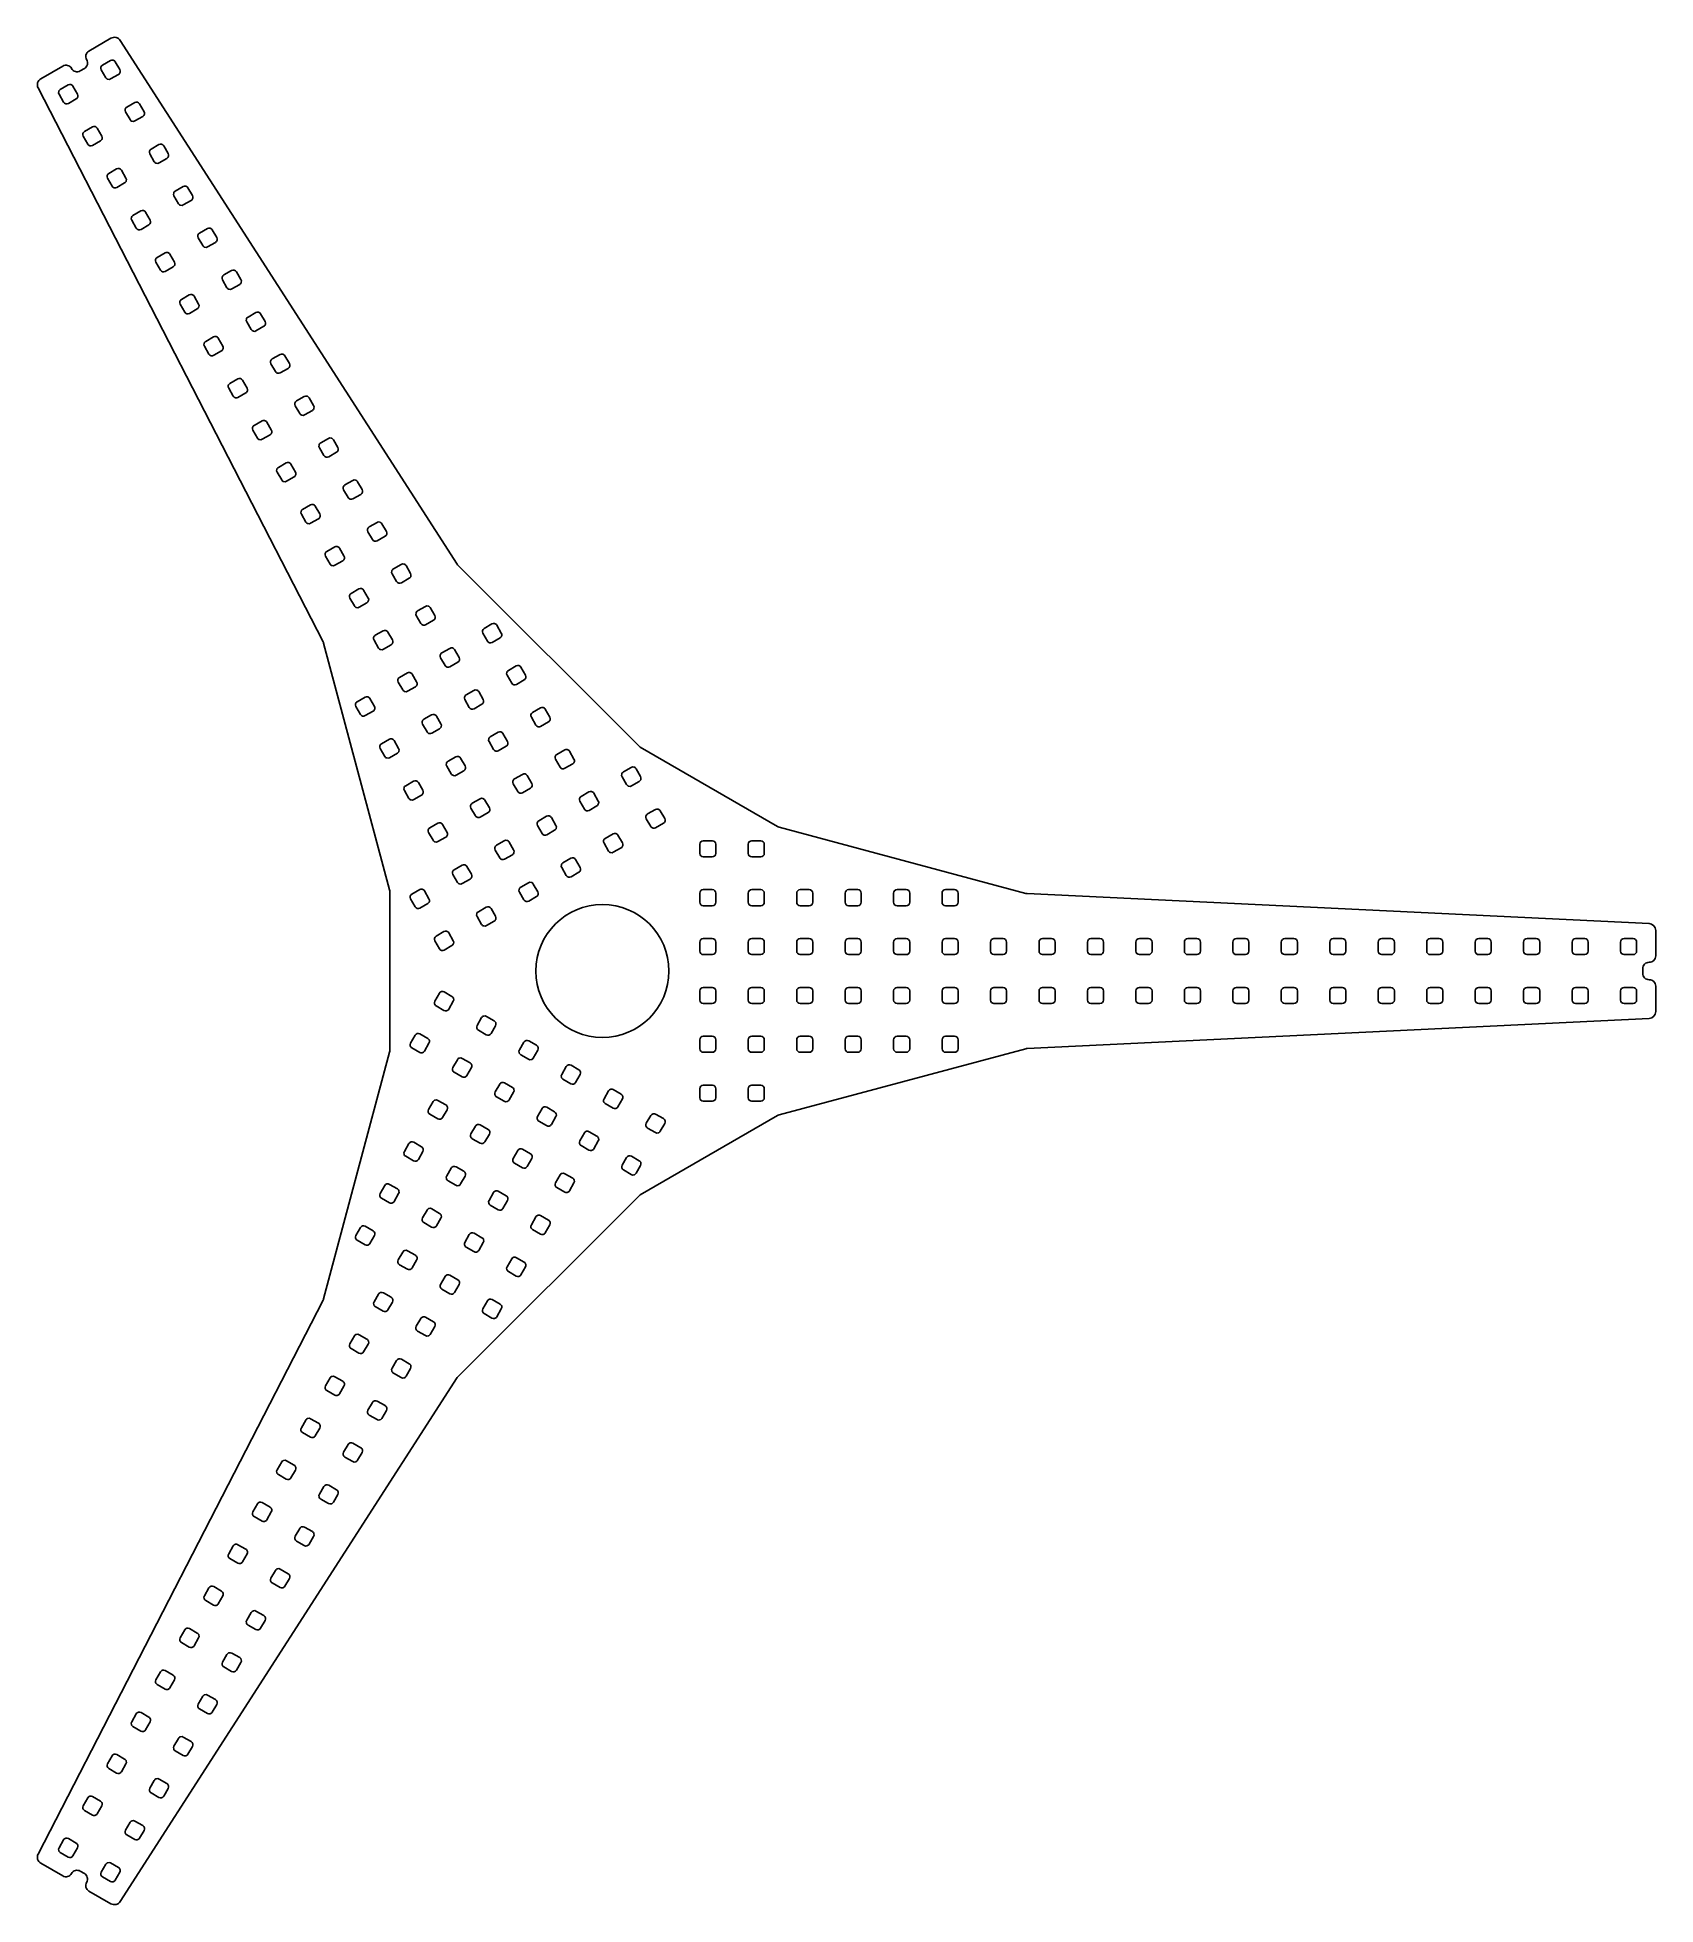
# Model space of a CAD drawing. Header units: inches. Extents: x 0.1 to 18.3, y 0.1 to 21.1.
import ezdxf

# ---------------------------------------------------------------- set-up
doc = ezdxf.new("R2010")
doc.units = ezdxf.units.IN

msp = doc.modelspace()

# ---------------------------------------------------------------- linework, layer by layer
for points in [[(4.807, 6.012, -0.053624), (4.817, 6.025), (6.855, 8.06, -0.065378), (6.872, 8.073), (8.421, 8.967, -0.065378), (8.44, 8.975), (11.222, 9.722, -0.053624), (11.238, 9.725), (18.255, 10.063, 0.400175), (18.33, 10.142), (18.33, 10.429, 0.414214), (18.258, 10.5), (18.256, 10.5, -0.414214), (18.184, 10.571), (18.184, 10.625, -0.414214), (18.256, 10.697), (18.258, 10.697, 0.414214), (18.33, 10.768), (18.33, 11.055, 0.400175), (18.255, 11.133), (11.238, 11.472, -0.053624), (11.222, 11.474), (8.44, 12.222, -0.065378), (8.421, 12.229), (6.872, 13.124, -0.065378), (6.855, 13.136), (4.817, 15.172, -0.053624), (4.807, 15.185), (1.006, 21.092, 0.400175), (0.9, 21.118), (0.652, 20.974, 0.414214), (0.626, 20.877), (0.627, 20.875, -0.414214), (0.601, 20.777), (0.554, 20.75, -0.414214), (0.456, 20.776), (0.455, 20.779, 0.414214), (0.358, 20.805), (0.109, 20.661, 0.400175), (0.079, 20.557), (3.294, 14.311, -0.053624), (3.3, 14.296), (4.044, 11.513, -0.065378), (4.046, 11.493), (4.046, 9.704, -0.065378), (4.044, 9.683), (3.3, 6.901, -0.053624), (3.294, 6.885), (0.079, 0.639, 0.400175), (0.109, 0.535), (0.358, 0.392, 0.414214), (0.455, 0.418), (0.456, 0.42, -0.414214), (0.554, 0.446), (0.601, 0.419, -0.414214), (0.627, 0.322), (0.626, 0.319, 0.414214), (0.652, 0.222), (0.9, 0.079, 0.400175), (1.006, 0.104)], [(0.986, 20.71, 0.414214), (1, 20.764), (0.949, 20.852, 0.414214), (0.895, 20.867), (0.806, 20.816, 0.414214), (0.792, 20.762), (0.843, 20.673, 0.414214), (0.897, 20.659)], [(0.508, 20.434, 0.414214), (0.523, 20.488), (0.472, 20.577, 0.414214), (0.418, 20.591), (0.329, 20.54, 0.414214), (0.315, 20.486), (0.366, 20.398, 0.414214), (0.42, 20.383)], [(1.259, 20.236, 0.414214), (1.274, 20.29), (1.222, 20.379, 0.414214), (1.169, 20.393), (1.08, 20.342, 0.414214), (1.065, 20.288), (1.117, 20.2, 0.414214), (1.17, 20.185)], [(0.782, 19.961, 0.414214), (0.796, 20.015), (0.745, 20.103, 0.414214), (0.691, 20.118), (0.603, 20.066, 0.414214), (0.588, 20.013), (0.639, 19.924, 0.414214), (0.693, 19.91)], [(1.532, 19.763, 0.414214), (1.547, 19.817), (1.496, 19.905, 0.414214), (1.442, 19.92), (1.353, 19.868, 0.414214), (1.339, 19.815), (1.39, 19.726, 0.414214), (1.444, 19.712)], [(1.055, 19.487, 0.414214), (1.07, 19.541), (1.018, 19.63, 0.414214), (0.965, 19.644), (0.876, 19.593, 0.414214), (0.862, 19.539), (0.913, 19.45, 0.414214), (0.967, 19.436)], [(1.806, 19.289, 0.414214), (1.82, 19.343), (1.769, 19.432, 0.414214), (1.715, 19.446), (1.627, 19.395, 0.414214), (1.612, 19.341), (1.663, 19.252, 0.414214), (1.717, 19.238)], [(1.329, 19.014, 0.414214), (1.343, 19.067), (1.292, 19.156, 0.414214), (1.238, 19.17), (1.149, 19.119, 0.414214), (1.135, 19.066), (1.186, 18.977, 0.414214), (1.24, 18.962)], [(2.079, 18.816, 0.414214), (2.094, 18.869), (2.043, 18.958, 0.414214), (1.989, 18.973), (1.9, 18.921, 0.414214), (1.886, 18.868), (1.937, 18.779, 0.414214), (1.991, 18.764)], [(1.602, 18.54, 0.414214), (1.616, 18.594), (1.565, 18.683, 0.414214), (1.511, 18.697), (1.423, 18.646, 0.414214), (1.408, 18.592), (1.46, 18.503, 0.414214), (1.513, 18.489)], [(2.353, 18.342, 0.414214), (2.367, 18.396), (2.316, 18.485, 0.414214), (2.262, 18.499), (2.174, 18.448, 0.414214), (2.159, 18.394), (2.21, 18.305, 0.414214), (2.264, 18.291)], [(1.875, 18.067, 0.414214), (1.89, 18.12), (1.839, 18.209, 0.414214), (1.785, 18.223), (1.696, 18.172, 0.414214), (1.682, 18.118), (1.733, 18.03, 0.414214), (1.787, 18.015)], [(2.626, 17.869, 0.414214), (2.641, 17.922), (2.589, 18.011, 0.414214), (2.536, 18.025), (2.447, 17.974, 0.414214), (2.433, 17.92), (2.484, 17.832, 0.414214), (2.537, 17.817)], [(2.149, 17.593, 0.414214), (2.163, 17.647), (2.112, 17.735, 0.414214), (2.058, 17.75), (1.97, 17.699, 0.414214), (1.955, 17.645), (2.006, 17.556, 0.414214), (2.06, 17.542)], [(2.9, 17.395, 0.414214), (2.914, 17.449), (2.863, 17.537, 0.414214), (2.809, 17.552), (2.72, 17.501, 0.414214), (2.706, 17.447), (2.757, 17.358, 0.414214), (2.811, 17.344)], [(2.422, 17.119, 0.414214), (2.437, 17.173), (2.385, 17.262, 0.414214), (2.332, 17.276), (2.243, 17.225, 0.414214), (2.229, 17.171), (2.28, 17.083, 0.414214), (2.334, 17.068)], [(3.173, 16.921, 0.414214), (3.187, 16.975), (3.136, 17.064, 0.414214), (3.082, 17.078), (2.994, 17.027, 0.414214), (2.979, 16.973), (3.03, 16.885, 0.414214), (3.084, 16.87)], [(2.696, 16.646, 0.414214), (2.71, 16.7), (2.659, 16.788, 0.414214), (2.605, 16.803), (2.516, 16.752, 0.414214), (2.502, 16.698), (2.553, 16.609, 0.414214), (2.607, 16.595)], [(3.446, 16.448, 0.414214), (3.461, 16.502), (3.41, 16.59, 0.414214), (3.356, 16.605), (3.267, 16.554, 0.414214), (3.253, 16.5), (3.304, 16.411, 0.414214), (3.358, 16.397)], [(2.969, 16.172, 0.414214), (2.983, 16.226), (2.932, 16.315, 0.414214), (2.878, 16.329), (2.79, 16.278, 0.414214), (2.775, 16.224), (2.827, 16.136, 0.414214), (2.88, 16.121)], [(3.72, 15.974, 0.414214), (3.734, 16.028), (3.683, 16.117, 0.414214), (3.629, 16.131), (3.541, 16.08, 0.414214), (3.526, 16.026), (3.577, 15.938, 0.414214), (3.631, 15.923)], [(3.242, 15.699, 0.414214), (3.257, 15.753), (3.206, 15.841, 0.414214), (3.152, 15.856), (3.063, 15.804, 0.414214), (3.049, 15.751), (3.1, 15.662, 0.414214), (3.154, 15.648)], [(3.993, 15.501, 0.414214), (4.008, 15.555), (3.956, 15.643, 0.414214), (3.903, 15.658), (3.814, 15.606, 0.414214), (3.8, 15.553), (3.851, 15.464, 0.414214), (3.904, 15.45)], [(3.516, 15.225, 0.414214), (3.53, 15.279), (3.479, 15.368, 0.414214), (3.425, 15.382), (3.337, 15.331, 0.414214), (3.322, 15.277), (3.373, 15.188, 0.414214), (3.427, 15.174)], [(4.267, 15.027, 0.414214), (4.281, 15.081), (4.23, 15.17, 0.414214), (4.176, 15.184), (4.087, 15.133, 0.414214), (4.073, 15.079), (4.124, 14.991, 0.414214), (4.178, 14.976)], [(3.789, 14.752, 0.414214), (3.804, 14.805), (3.752, 14.894, 0.414214), (3.699, 14.909), (3.61, 14.857, 0.414214), (3.596, 14.804), (3.647, 14.715, 0.414214), (3.701, 14.701)], [(4.54, 14.554, 0.414214), (4.554, 14.608), (4.503, 14.696, 0.414214), (4.449, 14.711), (4.361, 14.659, 0.414214), (4.346, 14.606), (4.398, 14.517, 0.414214), (4.451, 14.503)], [(4.063, 14.278, 0.414214), (4.077, 14.332), (4.026, 14.421, 0.414214), (3.972, 14.435), (3.883, 14.384, 0.414214), (3.869, 14.33), (3.92, 14.241, 0.414214), (3.974, 14.227)], [(5.291, 14.356, 0.414214), (5.305, 14.41), (5.254, 14.498, 0.414214), (5.2, 14.513), (5.111, 14.461, 0.414214), (5.097, 14.408), (5.148, 14.319, 0.414214), (5.202, 14.305)], [(4.813, 14.08, 0.414214), (4.828, 14.134), (4.777, 14.223, 0.414214), (4.723, 14.237), (4.634, 14.186, 0.414214), (4.62, 14.132), (4.671, 14.043, 0.414214), (4.725, 14.029)], [(4.336, 13.805, 0.414214), (4.35, 13.858), (4.299, 13.947, 0.414214), (4.245, 13.961), (4.157, 13.91, 0.414214), (4.142, 13.856), (4.194, 13.768, 0.414214), (4.247, 13.753)], [(5.564, 13.882, 0.414214), (5.578, 13.936), (5.527, 14.025, 0.414214), (5.474, 14.039), (5.385, 13.988, 0.414214), (5.37, 13.934), (5.422, 13.845, 0.414214), (5.475, 13.831)], [(3.859, 13.529, 0.414214), (3.873, 13.583), (3.822, 13.671, 0.414214), (3.768, 13.686), (3.679, 13.635, 0.414214), (3.665, 13.581), (3.716, 13.492, 0.414214), (3.77, 13.478)], [(5.087, 13.607, 0.414214), (5.101, 13.66), (5.05, 13.749, 0.414214), (4.996, 13.763), (4.908, 13.712, 0.414214), (4.893, 13.659), (4.944, 13.57, 0.414214), (4.998, 13.555)], [(4.609, 13.331, 0.414214), (4.624, 13.385), (4.573, 13.473, 0.414214), (4.519, 13.488), (4.43, 13.437, 0.414214), (4.416, 13.383), (4.467, 13.294, 0.414214), (4.521, 13.28)], [(5.837, 13.409, 0.414214), (5.852, 13.462), (5.801, 13.551, 0.414214), (5.747, 13.566), (5.658, 13.514, 0.414214), (5.644, 13.461), (5.695, 13.372, 0.414214), (5.749, 13.357)], [(5.36, 13.133, 0.414214), (5.375, 13.187), (5.323, 13.276, 0.414214), (5.27, 13.29), (5.181, 13.239, 0.414214), (5.167, 13.185), (5.218, 13.096, 0.414214), (5.271, 13.082)], [(4.132, 13.055, 0.414214), (4.146, 13.109), (4.095, 13.198, 0.414214), (4.042, 13.212), (3.953, 13.161, 0.414214), (3.938, 13.107), (3.99, 13.019, 0.414214), (4.043, 13.004)], [(6.111, 12.935, 0.414214), (6.125, 12.989), (6.074, 13.078, 0.414214), (6.02, 13.092), (5.932, 13.041, 0.414214), (5.917, 12.987), (5.968, 12.898, 0.414214), (6.022, 12.884)], [(4.883, 12.857, 0.414214), (4.897, 12.911), (4.846, 13, 0.414214), (4.792, 13.014), (4.704, 12.963, 0.414214), (4.689, 12.909), (4.74, 12.821, 0.414214), (4.794, 12.806)], [(6.862, 12.737, 0.414214), (6.876, 12.791), (6.825, 12.88, 0.414214), (6.771, 12.894), (6.682, 12.843, 0.414214), (6.668, 12.789), (6.719, 12.7, 0.414214), (6.773, 12.686)], [(4.405, 12.582, 0.414214), (4.42, 12.636), (4.369, 12.724, 0.414214), (4.315, 12.739), (4.226, 12.688, 0.414214), (4.212, 12.634), (4.263, 12.545, 0.414214), (4.317, 12.531)], [(5.634, 12.66, 0.414214), (5.648, 12.713), (5.597, 12.802, 0.414214), (5.543, 12.816), (5.454, 12.765, 0.414214), (5.44, 12.711), (5.491, 12.623, 0.414214), (5.545, 12.608)], [(5.156, 12.384, 0.414214), (5.171, 12.438), (5.119, 12.526, 0.414214), (5.066, 12.541), (4.977, 12.49, 0.414214), (4.963, 12.436), (5.014, 12.347, 0.414214), (5.068, 12.333)], [(6.384, 12.462, 0.414214), (6.399, 12.515), (6.348, 12.604, 0.414214), (6.294, 12.618), (6.205, 12.567, 0.414214), (6.191, 12.513), (6.242, 12.425, 0.414214), (6.296, 12.41)], [(7.135, 12.264, 0.414214), (7.149, 12.317), (7.098, 12.406, 0.414214), (7.044, 12.42), (6.956, 12.369, 0.414214), (6.941, 12.316), (6.993, 12.227, 0.414214), (7.046, 12.212)], [(4.679, 12.108, 0.414214), (4.693, 12.162), (4.642, 12.251, 0.414214), (4.588, 12.265), (4.5, 12.214, 0.414214), (4.485, 12.16), (4.536, 12.072, 0.414214), (4.59, 12.057)], [(5.907, 12.186, 0.414214), (5.921, 12.24), (5.87, 12.328, 0.414214), (5.816, 12.343), (5.728, 12.292, 0.414214), (5.713, 12.238), (5.765, 12.149, 0.414214), (5.818, 12.135)], [(5.43, 11.91, 0.414214), (5.444, 11.964), (5.393, 12.053, 0.414214), (5.339, 12.067), (5.25, 12.016, 0.414214), (5.236, 11.962), (5.287, 11.874, 0.414214), (5.341, 11.859)], [(6.658, 11.988, 0.414214), (6.672, 12.042), (6.621, 12.13, 0.414214), (6.567, 12.145), (6.478, 12.094, 0.414214), (6.464, 12.04), (6.515, 11.951, 0.414214), (6.569, 11.937)], [(7.544, 11.925, 0.414214), (7.584, 11.886), (7.686, 11.886, 0.414214), (7.725, 11.925), (7.725, 12.027, 0.414214), (7.686, 12.067), (7.584, 12.067, 0.414214), (7.544, 12.027)], [(8.091, 11.925, 0.414214), (8.13, 11.886), (8.233, 11.886, 0.414214), (8.272, 11.925), (8.272, 12.027, 0.414214), (8.233, 12.067), (8.13, 12.067, 0.414214), (8.091, 12.027)], [(4.952, 11.635, 0.414214), (4.967, 11.689), (4.916, 11.777, 0.414214), (4.862, 11.792), (4.773, 11.74, 0.414214), (4.759, 11.687), (4.81, 11.598, 0.414214), (4.864, 11.584)], [(6.18, 11.712, 0.414214), (6.195, 11.766), (6.144, 11.855, 0.414214), (6.09, 11.869), (6.001, 11.818, 0.414214), (5.987, 11.764), (6.038, 11.676, 0.414214), (6.092, 11.661)], [(5.703, 11.437, 0.414214), (5.717, 11.491), (5.666, 11.579, 0.414214), (5.612, 11.594), (5.524, 11.543, 0.414214), (5.509, 11.489), (5.561, 11.4, 0.414214), (5.614, 11.386)], [(4.475, 11.359, 0.414214), (4.489, 11.413), (4.438, 11.502, 0.414214), (4.384, 11.516), (4.296, 11.465, 0.414214), (4.281, 11.411), (4.333, 11.322, 0.414214), (4.386, 11.308)], [(7.544, 11.374, 0.414214), (7.584, 11.334), (7.686, 11.334, 0.414214), (7.725, 11.374), (7.725, 11.476, 0.414214), (7.686, 11.516), (7.584, 11.516, 0.414214), (7.544, 11.476)], [(8.091, 11.374, 0.414214), (8.13, 11.334), (8.233, 11.334, 0.414214), (8.272, 11.374), (8.272, 11.476, 0.414214), (8.233, 11.516), (8.13, 11.516, 0.414214), (8.091, 11.476)], [(8.638, 11.374, 0.414214), (8.677, 11.334), (8.78, 11.334, 0.414214), (8.819, 11.374), (8.819, 11.476, 0.414214), (8.78, 11.516), (8.677, 11.516, 0.414214), (8.638, 11.476)], [(9.185, 11.374, 0.414214), (9.224, 11.334), (9.326, 11.334, 0.414214), (9.366, 11.374), (9.366, 11.476, 0.414214), (9.326, 11.516), (9.224, 11.516, 0.414214), (9.185, 11.476)], [(9.732, 11.374, 0.414214), (9.771, 11.334), (9.873, 11.334, 0.414214), (9.913, 11.374), (9.913, 11.476, 0.414214), (9.873, 11.516), (9.771, 11.516, 0.414214), (9.732, 11.476)], [(10.278, 11.374, 0.414214), (10.318, 11.334), (10.42, 11.334, 0.414214), (10.459, 11.374), (10.459, 11.476, 0.414214), (10.42, 11.516), (10.318, 11.516, 0.414214), (10.278, 11.476)], [(5.226, 11.161, 0.414214), (5.24, 11.215), (5.189, 11.304, 0.414214), (5.135, 11.318), (5.046, 11.267, 0.414214), (5.032, 11.213), (5.083, 11.124, 0.414214), (5.137, 11.11)], [(4.748, 10.886, 0.414214), (4.763, 10.939), (4.712, 11.028, 0.414214), (4.658, 11.043), (4.569, 10.991, 0.414214), (4.555, 10.938), (4.606, 10.849, 0.414214), (4.66, 10.834)], [(7.544, 10.823, 0.414214), (7.584, 10.783), (7.686, 10.783, 0.414214), (7.725, 10.823), (7.725, 10.925, 0.414214), (7.686, 10.964), (7.584, 10.964, 0.414214), (7.544, 10.925)], [(8.091, 10.823, 0.414214), (8.13, 10.783), (8.233, 10.783, 0.414214), (8.272, 10.823), (8.272, 10.925, 0.414214), (8.233, 10.964), (8.13, 10.964, 0.414214), (8.091, 10.925)], [(8.638, 10.823, 0.414214), (8.677, 10.783), (8.78, 10.783, 0.414214), (8.819, 10.823), (8.819, 10.925, 0.414214), (8.78, 10.964), (8.677, 10.964, 0.414214), (8.638, 10.925)], [(9.185, 10.823, 0.414214), (9.224, 10.783), (9.326, 10.783, 0.414214), (9.366, 10.823), (9.366, 10.925, 0.414214), (9.326, 10.964), (9.224, 10.964, 0.414214), (9.185, 10.925)], [(9.732, 10.823, 0.414214), (9.771, 10.783), (9.873, 10.783, 0.414214), (9.913, 10.823), (9.913, 10.925, 0.414214), (9.873, 10.964), (9.771, 10.964, 0.414214), (9.732, 10.925)], [(10.278, 10.823, 0.414214), (10.318, 10.783), (10.42, 10.783, 0.414214), (10.459, 10.823), (10.459, 10.925, 0.414214), (10.42, 10.964), (10.318, 10.964, 0.414214), (10.278, 10.925)], [(10.825, 10.823, 0.414214), (10.864, 10.783), (10.967, 10.783, 0.414214), (11.006, 10.823), (11.006, 10.925, 0.414214), (10.967, 10.964), (10.864, 10.964, 0.414214), (10.825, 10.925)], [(11.372, 10.823, 0.414214), (11.411, 10.783), (11.514, 10.783, 0.414214), (11.553, 10.823), (11.553, 10.925, 0.414214), (11.514, 10.964), (11.411, 10.964, 0.414214), (11.372, 10.925)], [(11.919, 10.823, 0.414214), (11.958, 10.783), (12.06, 10.783, 0.414214), (12.1, 10.823), (12.1, 10.925, 0.414214), (12.06, 10.964), (11.958, 10.964, 0.414214), (11.919, 10.925)], [(12.466, 10.823, 0.414214), (12.505, 10.783), (12.607, 10.783, 0.414214), (12.647, 10.823), (12.647, 10.925, 0.414214), (12.607, 10.964), (12.505, 10.964, 0.414214), (12.466, 10.925)], [(13.012, 10.823, 0.414214), (13.052, 10.783), (13.154, 10.783, 0.414214), (13.193, 10.823), (13.193, 10.925, 0.414214), (13.154, 10.964), (13.052, 10.964, 0.414214), (13.012, 10.925)], [(13.559, 10.823, 0.414214), (13.599, 10.783), (13.701, 10.783, 0.414214), (13.74, 10.823), (13.74, 10.925, 0.414214), (13.701, 10.964), (13.599, 10.964, 0.414214), (13.559, 10.925)], [(14.106, 10.823, 0.414214), (14.145, 10.783), (14.248, 10.783, 0.414214), (14.287, 10.823), (14.287, 10.925, 0.414214), (14.248, 10.964), (14.145, 10.964, 0.414214), (14.106, 10.925)], [(14.653, 10.823, 0.414214), (14.692, 10.783), (14.794, 10.783, 0.414214), (14.834, 10.823), (14.834, 10.925, 0.414214), (14.794, 10.964), (14.692, 10.964, 0.414214), (14.653, 10.925)], [(15.2, 10.823, 0.414214), (15.239, 10.783), (15.341, 10.783, 0.414214), (15.381, 10.823), (15.381, 10.925, 0.414214), (15.341, 10.964), (15.239, 10.964, 0.414214), (15.2, 10.925)], [(15.746, 10.823, 0.414214), (15.786, 10.783), (15.888, 10.783, 0.414214), (15.927, 10.823), (15.927, 10.925, 0.414214), (15.888, 10.964), (15.786, 10.964, 0.414214), (15.746, 10.925)], [(16.293, 10.823, 0.414214), (16.333, 10.783), (16.435, 10.783, 0.414214), (16.474, 10.823), (16.474, 10.925, 0.414214), (16.435, 10.964), (16.333, 10.964, 0.414214), (16.293, 10.925)], [(16.84, 10.823, 0.414214), (16.879, 10.783), (16.982, 10.783, 0.414214), (17.021, 10.823), (17.021, 10.925, 0.414214), (16.982, 10.964), (16.879, 10.964, 0.414214), (16.84, 10.925)], [(17.387, 10.823, 0.414214), (17.426, 10.783), (17.529, 10.783, 0.414214), (17.568, 10.823), (17.568, 10.925, 0.414214), (17.529, 10.964), (17.426, 10.964, 0.414214), (17.387, 10.925)], [(17.934, 10.823, 0.414214), (17.973, 10.783), (18.075, 10.783, 0.414214), (18.115, 10.823), (18.115, 10.925, 0.414214), (18.075, 10.964), (17.973, 10.964, 0.414214), (17.934, 10.925)], [(4.66, 10.362, 0.414214), (4.606, 10.348), (4.555, 10.259, 0.414214), (4.569, 10.205), (4.658, 10.154, 0.414214), (4.712, 10.168), (4.763, 10.257, 0.414214), (4.748, 10.311)], [(7.544, 10.271, 0.414214), (7.584, 10.232), (7.686, 10.232, 0.414214), (7.725, 10.271), (7.725, 10.374, 0.414214), (7.686, 10.413), (7.584, 10.413, 0.414214), (7.544, 10.374)], [(8.091, 10.271, 0.414214), (8.13, 10.232), (8.233, 10.232, 0.414214), (8.272, 10.271), (8.272, 10.374, 0.414214), (8.233, 10.413), (8.13, 10.413, 0.414214), (8.091, 10.374)], [(8.638, 10.271, 0.414214), (8.677, 10.232), (8.78, 10.232, 0.414214), (8.819, 10.271), (8.819, 10.374, 0.414214), (8.78, 10.413), (8.677, 10.413, 0.414214), (8.638, 10.374)], [(9.185, 10.271, 0.414214), (9.224, 10.232), (9.326, 10.232, 0.414214), (9.366, 10.271), (9.366, 10.374, 0.414214), (9.326, 10.413), (9.224, 10.413, 0.414214), (9.185, 10.374)], [(9.732, 10.271, 0.414214), (9.771, 10.232), (9.873, 10.232, 0.414214), (9.913, 10.271), (9.913, 10.374, 0.414214), (9.873, 10.413), (9.771, 10.413, 0.414214), (9.732, 10.374)], [(10.278, 10.271, 0.414214), (10.318, 10.232), (10.42, 10.232, 0.414214), (10.459, 10.271), (10.459, 10.374, 0.414214), (10.42, 10.413), (10.318, 10.413, 0.414214), (10.278, 10.374)], [(10.825, 10.271, 0.414214), (10.864, 10.232), (10.967, 10.232, 0.414214), (11.006, 10.271), (11.006, 10.374, 0.414214), (10.967, 10.413), (10.864, 10.413, 0.414214), (10.825, 10.374)], [(11.372, 10.271, 0.414214), (11.411, 10.232), (11.514, 10.232, 0.414214), (11.553, 10.271), (11.553, 10.374, 0.414214), (11.514, 10.413), (11.411, 10.413, 0.414214), (11.372, 10.374)], [(11.919, 10.271, 0.414214), (11.958, 10.232), (12.06, 10.232, 0.414214), (12.1, 10.271), (12.1, 10.374, 0.414214), (12.06, 10.413), (11.958, 10.413, 0.414214), (11.919, 10.374)], [(12.466, 10.271, 0.414214), (12.505, 10.232), (12.607, 10.232, 0.414214), (12.647, 10.271), (12.647, 10.374, 0.414214), (12.607, 10.413), (12.505, 10.413, 0.414214), (12.466, 10.374)], [(13.012, 10.271, 0.414214), (13.052, 10.232), (13.154, 10.232, 0.414214), (13.193, 10.271), (13.193, 10.374, 0.414214), (13.154, 10.413), (13.052, 10.413, 0.414214), (13.012, 10.374)], [(13.559, 10.271, 0.414214), (13.599, 10.232), (13.701, 10.232, 0.414214), (13.74, 10.271), (13.74, 10.374, 0.414214), (13.701, 10.413), (13.599, 10.413, 0.414214), (13.559, 10.374)], [(14.106, 10.271, 0.414214), (14.145, 10.232), (14.248, 10.232, 0.414214), (14.287, 10.271), (14.287, 10.374, 0.414214), (14.248, 10.413), (14.145, 10.413, 0.414214), (14.106, 10.374)], [(14.653, 10.271, 0.414214), (14.692, 10.232), (14.794, 10.232, 0.414214), (14.834, 10.271), (14.834, 10.374, 0.414214), (14.794, 10.413), (14.692, 10.413, 0.414214), (14.653, 10.374)], [(15.2, 10.271, 0.414214), (15.239, 10.232), (15.341, 10.232, 0.414214), (15.381, 10.271), (15.381, 10.374, 0.414214), (15.341, 10.413), (15.239, 10.413, 0.414214), (15.2, 10.374)], [(15.746, 10.271, 0.414214), (15.786, 10.232), (15.888, 10.232, 0.414214), (15.927, 10.271), (15.927, 10.374, 0.414214), (15.888, 10.413), (15.786, 10.413, 0.414214), (15.746, 10.374)], [(16.293, 10.271, 0.414214), (16.333, 10.232), (16.435, 10.232, 0.414214), (16.474, 10.271), (16.474, 10.374, 0.414214), (16.435, 10.413), (16.333, 10.413, 0.414214), (16.293, 10.374)], [(16.84, 10.271, 0.414214), (16.879, 10.232), (16.982, 10.232, 0.414214), (17.021, 10.271), (17.021, 10.374, 0.414214), (16.982, 10.413), (16.879, 10.413, 0.414214), (16.84, 10.374)], [(17.387, 10.271, 0.414214), (17.426, 10.232), (17.529, 10.232, 0.414214), (17.568, 10.271), (17.568, 10.374, 0.414214), (17.529, 10.413), (17.426, 10.413, 0.414214), (17.387, 10.374)], [(17.934, 10.271, 0.414214), (17.973, 10.232), (18.075, 10.232, 0.414214), (18.115, 10.271), (18.115, 10.374, 0.414214), (18.075, 10.413), (17.973, 10.413, 0.414214), (17.934, 10.374)], [(5.137, 10.086, 0.414214), (5.083, 10.072), (5.032, 9.983, 0.414214), (5.046, 9.93), (5.135, 9.878, 0.414214), (5.189, 9.893), (5.24, 9.981, 0.414214), (5.226, 10.035)], [(4.386, 9.888, 0.414214), (4.333, 9.874), (4.281, 9.785, 0.414214), (4.296, 9.732), (4.384, 9.68, 0.414214), (4.438, 9.695), (4.489, 9.783, 0.414214), (4.475, 9.837)], [(5.614, 9.811, 0.414214), (5.561, 9.796), (5.509, 9.708, 0.414214), (5.524, 9.654), (5.612, 9.603, 0.414214), (5.666, 9.617), (5.717, 9.706, 0.414214), (5.703, 9.76)], [(7.544, 9.72, 0.414214), (7.584, 9.681), (7.686, 9.681, 0.414214), (7.725, 9.72), (7.725, 9.823, 0.414214), (7.686, 9.862), (7.584, 9.862, 0.414214), (7.544, 9.823)], [(8.091, 9.72, 0.414214), (8.13, 9.681), (8.233, 9.681, 0.414214), (8.272, 9.72), (8.272, 9.823, 0.414214), (8.233, 9.862), (8.13, 9.862, 0.414214), (8.091, 9.823)], [(8.638, 9.72, 0.414214), (8.677, 9.681), (8.78, 9.681, 0.414214), (8.819, 9.72), (8.819, 9.823, 0.414214), (8.78, 9.862), (8.677, 9.862, 0.414214), (8.638, 9.823)], [(9.185, 9.72, 0.414214), (9.224, 9.681), (9.326, 9.681, 0.414214), (9.366, 9.72), (9.366, 9.823, 0.414214), (9.326, 9.862), (9.224, 9.862, 0.414214), (9.185, 9.823)], [(9.732, 9.72, 0.414214), (9.771, 9.681), (9.873, 9.681, 0.414214), (9.913, 9.72), (9.913, 9.823, 0.414214), (9.873, 9.862), (9.771, 9.862, 0.414214), (9.732, 9.823)], [(10.278, 9.72, 0.414214), (10.318, 9.681), (10.42, 9.681, 0.414214), (10.459, 9.72), (10.459, 9.823, 0.414214), (10.42, 9.862), (10.318, 9.862, 0.414214), (10.278, 9.823)], [(4.864, 9.613, 0.414214), (4.81, 9.598), (4.759, 9.51, 0.414214), (4.773, 9.456), (4.862, 9.405, 0.414214), (4.916, 9.419), (4.967, 9.508, 0.414214), (4.952, 9.562)], [(6.092, 9.535, 0.414214), (6.038, 9.521), (5.987, 9.432, 0.414214), (6.001, 9.378), (6.09, 9.327, 0.414214), (6.144, 9.342), (6.195, 9.43, 0.414214), (6.18, 9.484)], [(5.341, 9.337, 0.414214), (5.287, 9.323), (5.236, 9.234, 0.414214), (5.25, 9.18), (5.339, 9.129, 0.414214), (5.393, 9.144), (5.444, 9.232, 0.414214), (5.43, 9.286)], [(7.544, 9.169, 0.414214), (7.584, 9.13), (7.686, 9.13, 0.414214), (7.725, 9.169), (7.725, 9.271, 0.414214), (7.686, 9.311), (7.584, 9.311, 0.414214), (7.544, 9.271)], [(8.091, 9.169, 0.414214), (8.13, 9.13), (8.233, 9.13, 0.414214), (8.272, 9.169), (8.272, 9.271, 0.414214), (8.233, 9.311), (8.13, 9.311, 0.414214), (8.091, 9.271)], [(4.59, 9.139, 0.414214), (4.536, 9.125), (4.485, 9.036, 0.414214), (4.5, 8.982), (4.588, 8.931, 0.414214), (4.642, 8.946), (4.693, 9.034, 0.414214), (4.679, 9.088)], [(5.818, 9.062, 0.414214), (5.765, 9.047), (5.713, 8.959, 0.414214), (5.728, 8.905), (5.816, 8.854, 0.414214), (5.87, 8.868), (5.921, 8.957, 0.414214), (5.907, 9.01)], [(6.569, 9.26, 0.414214), (6.515, 9.245), (6.464, 9.157, 0.414214), (6.478, 9.103), (6.567, 9.052, 0.414214), (6.621, 9.066), (6.672, 9.155, 0.414214), (6.658, 9.208)], [(5.068, 8.864, 0.414214), (5.014, 8.849), (4.963, 8.761, 0.414214), (4.977, 8.707), (5.066, 8.656, 0.414214), (5.119, 8.67), (5.171, 8.759, 0.414214), (5.156, 8.812)], [(7.046, 8.984, 0.414214), (6.993, 8.97), (6.941, 8.881, 0.414214), (6.956, 8.827), (7.044, 8.776, 0.414214), (7.098, 8.79), (7.149, 8.879, 0.414214), (7.135, 8.933)], [(4.317, 8.666, 0.414214), (4.263, 8.651), (4.212, 8.563, 0.414214), (4.226, 8.509), (4.315, 8.458, 0.414214), (4.369, 8.472), (4.42, 8.561, 0.414214), (4.405, 8.615)], [(6.296, 8.786, 0.414214), (6.242, 8.772), (6.191, 8.683, 0.414214), (6.205, 8.629), (6.294, 8.578, 0.414214), (6.348, 8.592), (6.399, 8.681, 0.414214), (6.384, 8.735)], [(5.545, 8.588, 0.414214), (5.491, 8.574), (5.44, 8.485, 0.414214), (5.454, 8.431), (5.543, 8.38, 0.414214), (5.597, 8.394), (5.648, 8.483, 0.414214), (5.634, 8.537)], [(6.773, 8.51, 0.414214), (6.719, 8.496), (6.668, 8.407, 0.414214), (6.682, 8.354), (6.771, 8.302, 0.414214), (6.825, 8.317), (6.876, 8.405, 0.414214), (6.862, 8.459)], [(4.794, 8.39, 0.414214), (4.74, 8.376), (4.689, 8.287, 0.414214), (4.704, 8.233), (4.792, 8.182, 0.414214), (4.846, 8.196), (4.897, 8.285, 0.414214), (4.883, 8.339)], [(6.022, 8.312, 0.414214), (5.968, 8.298), (5.917, 8.209, 0.414214), (5.932, 8.156), (6.02, 8.104, 0.414214), (6.074, 8.119), (6.125, 8.208, 0.414214), (6.111, 8.261)], [(4.043, 8.192, 0.414214), (3.99, 8.178), (3.938, 8.089, 0.414214), (3.953, 8.035), (4.042, 7.984, 0.414214), (4.095, 7.999), (4.146, 8.087, 0.414214), (4.132, 8.141)], [(5.271, 8.115, 0.414214), (5.218, 8.1), (5.167, 8.011, 0.414214), (5.181, 7.958), (5.27, 7.906, 0.414214), (5.323, 7.921), (5.375, 8.01, 0.414214), (5.36, 8.063)], [(4.521, 7.917, 0.414214), (4.467, 7.902), (4.416, 7.813, 0.414214), (4.43, 7.76), (4.519, 7.709, 0.414214), (4.573, 7.723), (4.624, 7.812, 0.414214), (4.609, 7.865)], [(5.749, 7.839, 0.414214), (5.695, 7.825), (5.644, 7.736, 0.414214), (5.658, 7.682), (5.747, 7.631, 0.414214), (5.801, 7.645), (5.852, 7.734, 0.414214), (5.837, 7.788)], [(3.77, 7.719, 0.414214), (3.716, 7.704), (3.665, 7.616, 0.414214), (3.679, 7.562), (3.768, 7.511, 0.414214), (3.822, 7.525), (3.873, 7.614, 0.414214), (3.859, 7.667)], [(4.998, 7.641, 0.414214), (4.944, 7.627), (4.893, 7.538, 0.414214), (4.908, 7.484), (4.996, 7.433, 0.414214), (5.05, 7.447), (5.101, 7.536, 0.414214), (5.087, 7.59)], [(4.247, 7.443, 0.414214), (4.194, 7.429), (4.142, 7.34, 0.414214), (4.157, 7.286), (4.245, 7.235, 0.414214), (4.299, 7.249), (4.35, 7.338, 0.414214), (4.336, 7.392)], [(4.725, 7.167, 0.414214), (4.671, 7.153), (4.62, 7.064, 0.414214), (4.634, 7.011), (4.723, 6.959, 0.414214), (4.777, 6.974), (4.828, 7.062, 0.414214), (4.813, 7.116)], [(5.475, 7.365, 0.414214), (5.422, 7.351), (5.37, 7.262, 0.414214), (5.385, 7.209), (5.474, 7.157, 0.414214), (5.527, 7.172), (5.578, 7.26, 0.414214), (5.564, 7.314)], [(3.974, 6.969, 0.414214), (3.92, 6.955), (3.869, 6.866, 0.414214), (3.883, 6.813), (3.972, 6.761, 0.414214), (4.026, 6.776), (4.077, 6.864, 0.414214), (4.063, 6.918)], [(5.202, 6.892, 0.414214), (5.148, 6.877), (5.097, 6.789, 0.414214), (5.111, 6.735), (5.2, 6.684, 0.414214), (5.254, 6.698), (5.305, 6.787, 0.414214), (5.291, 6.841)], [(4.451, 6.694, 0.414214), (4.398, 6.679), (4.346, 6.591, 0.414214), (4.361, 6.537), (4.449, 6.486, 0.414214), (4.503, 6.5), (4.554, 6.589, 0.414214), (4.54, 6.643)], [(3.701, 6.496, 0.414214), (3.647, 6.482), (3.596, 6.393, 0.414214), (3.61, 6.339), (3.699, 6.288, 0.414214), (3.752, 6.302), (3.804, 6.391, 0.414214), (3.789, 6.445)], [(4.178, 6.22, 0.414214), (4.124, 6.206), (4.073, 6.117, 0.414214), (4.087, 6.063), (4.176, 6.012, 0.414214), (4.23, 6.027), (4.281, 6.115, 0.414214), (4.267, 6.169)], [(3.427, 6.022, 0.414214), (3.373, 6.008), (3.322, 5.919, 0.414214), (3.337, 5.866), (3.425, 5.814, 0.414214), (3.479, 5.829), (3.53, 5.917, 0.414214), (3.516, 5.971)], [(3.904, 5.747, 0.414214), (3.851, 5.732), (3.8, 5.644, 0.414214), (3.814, 5.59), (3.903, 5.539, 0.414214), (3.956, 5.553), (4.008, 5.642, 0.414214), (3.993, 5.696)], [(3.154, 5.549, 0.414214), (3.1, 5.534), (3.049, 5.446, 0.414214), (3.063, 5.392), (3.152, 5.341, 0.414214), (3.206, 5.355), (3.257, 5.444, 0.414214), (3.242, 5.498)], [(3.631, 5.273, 0.414214), (3.577, 5.259), (3.526, 5.17, 0.414214), (3.541, 5.116), (3.629, 5.065, 0.414214), (3.683, 5.08), (3.734, 5.168, 0.414214), (3.72, 5.222)], [(2.88, 5.075, 0.414214), (2.827, 5.061), (2.775, 4.972, 0.414214), (2.79, 4.918), (2.878, 4.867, 0.414214), (2.932, 4.882), (2.983, 4.97, 0.414214), (2.969, 5.024)], [(3.358, 4.8, 0.414214), (3.304, 4.785), (3.253, 4.697, 0.414214), (3.267, 4.643), (3.356, 4.592, 0.414214), (3.41, 4.606), (3.461, 4.695, 0.414214), (3.446, 4.748)], [(2.607, 4.602, 0.414214), (2.553, 4.587), (2.502, 4.499, 0.414214), (2.516, 4.445), (2.605, 4.394, 0.414214), (2.659, 4.408), (2.71, 4.497, 0.414214), (2.696, 4.551)], [(3.084, 4.326, 0.414214), (3.03, 4.312), (2.979, 4.223, 0.414214), (2.994, 4.169), (3.082, 4.118, 0.414214), (3.136, 4.133), (3.187, 4.221, 0.414214), (3.173, 4.275)], [(2.334, 4.128, 0.414214), (2.28, 4.114), (2.229, 4.025, 0.414214), (2.243, 3.971), (2.332, 3.92, 0.414214), (2.385, 3.935), (2.437, 4.023, 0.414214), (2.422, 4.077)], [(2.811, 3.853, 0.414214), (2.757, 3.838), (2.706, 3.75, 0.414214), (2.72, 3.696), (2.809, 3.645, 0.414214), (2.863, 3.659), (2.914, 3.748, 0.414214), (2.9, 3.801)], [(2.06, 3.655, 0.414214), (2.006, 3.64), (1.955, 3.552, 0.414214), (1.97, 3.498), (2.058, 3.447, 0.414214), (2.112, 3.461), (2.163, 3.55, 0.414214), (2.149, 3.603)], [(2.537, 3.379, 0.414214), (2.484, 3.365), (2.433, 3.276, 0.414214), (2.447, 3.222), (2.536, 3.171, 0.414214), (2.589, 3.185), (2.641, 3.274, 0.414214), (2.626, 3.328)], [(1.787, 3.181, 0.414214), (1.733, 3.167), (1.682, 3.078, 0.414214), (1.696, 3.024), (1.785, 2.973, 0.414214), (1.839, 2.987), (1.89, 3.076, 0.414214), (1.875, 3.13)], [(2.264, 2.905, 0.414214), (2.21, 2.891), (2.159, 2.802, 0.414214), (2.174, 2.749), (2.262, 2.697, 0.414214), (2.316, 2.712), (2.367, 2.801, 0.414214), (2.353, 2.854)], [(1.513, 2.708, 0.414214), (1.46, 2.693), (1.408, 2.604, 0.414214), (1.423, 2.551), (1.511, 2.5, 0.414214), (1.565, 2.514), (1.616, 2.603, 0.414214), (1.602, 2.656)], [(1.991, 2.432, 0.414214), (1.937, 2.418), (1.886, 2.329, 0.414214), (1.9, 2.275), (1.989, 2.224, 0.414214), (2.043, 2.238), (2.094, 2.327, 0.414214), (2.079, 2.381)], [(1.24, 2.234, 0.414214), (1.186, 2.22), (1.135, 2.131, 0.414214), (1.149, 2.077), (1.238, 2.026, 0.414214), (1.292, 2.04), (1.343, 2.129, 0.414214), (1.329, 2.183)], [(1.717, 1.958, 0.414214), (1.663, 1.944), (1.612, 1.855, 0.414214), (1.627, 1.802), (1.715, 1.75, 0.414214), (1.769, 1.765), (1.82, 1.853, 0.414214), (1.806, 1.907)], [(0.967, 1.76, 0.414214), (0.913, 1.746), (0.862, 1.657, 0.414214), (0.876, 1.604), (0.965, 1.552, 0.414214), (1.018, 1.567), (1.07, 1.655, 0.414214), (1.055, 1.709)], [(1.444, 1.485, 0.414214), (1.39, 1.47), (1.339, 1.382, 0.414214), (1.353, 1.328), (1.442, 1.277, 0.414214), (1.496, 1.291), (1.547, 1.38, 0.414214), (1.532, 1.434)], [(0.693, 1.287, 0.414214), (0.639, 1.272), (0.588, 1.184, 0.414214), (0.603, 1.13), (0.691, 1.079, 0.414214), (0.745, 1.093), (0.796, 1.182, 0.414214), (0.782, 1.236)], [(1.17, 1.011, 0.414214), (1.117, 0.997), (1.065, 0.908, 0.414214), (1.08, 0.854), (1.169, 0.803, 0.414214), (1.222, 0.818), (1.274, 0.906, 0.414214), (1.259, 0.96)], [(0.42, 0.813, 0.414214), (0.366, 0.799), (0.315, 0.71, 0.414214), (0.329, 0.656), (0.418, 0.605, 0.414214), (0.472, 0.62), (0.523, 0.708, 0.414214), (0.508, 0.762)], [(0.897, 0.538, 0.414214), (0.843, 0.523), (0.792, 0.435, 0.414214), (0.806, 0.381), (0.895, 0.33, 0.414214), (0.949, 0.344), (1, 0.433, 0.414214), (0.986, 0.487)]]:
    msp.add_lwpolyline(points, format="xyb", close=True)
msp.add_circle((6.446, 10.598), 0.75)

doc.saveas('drawing.dxf')
